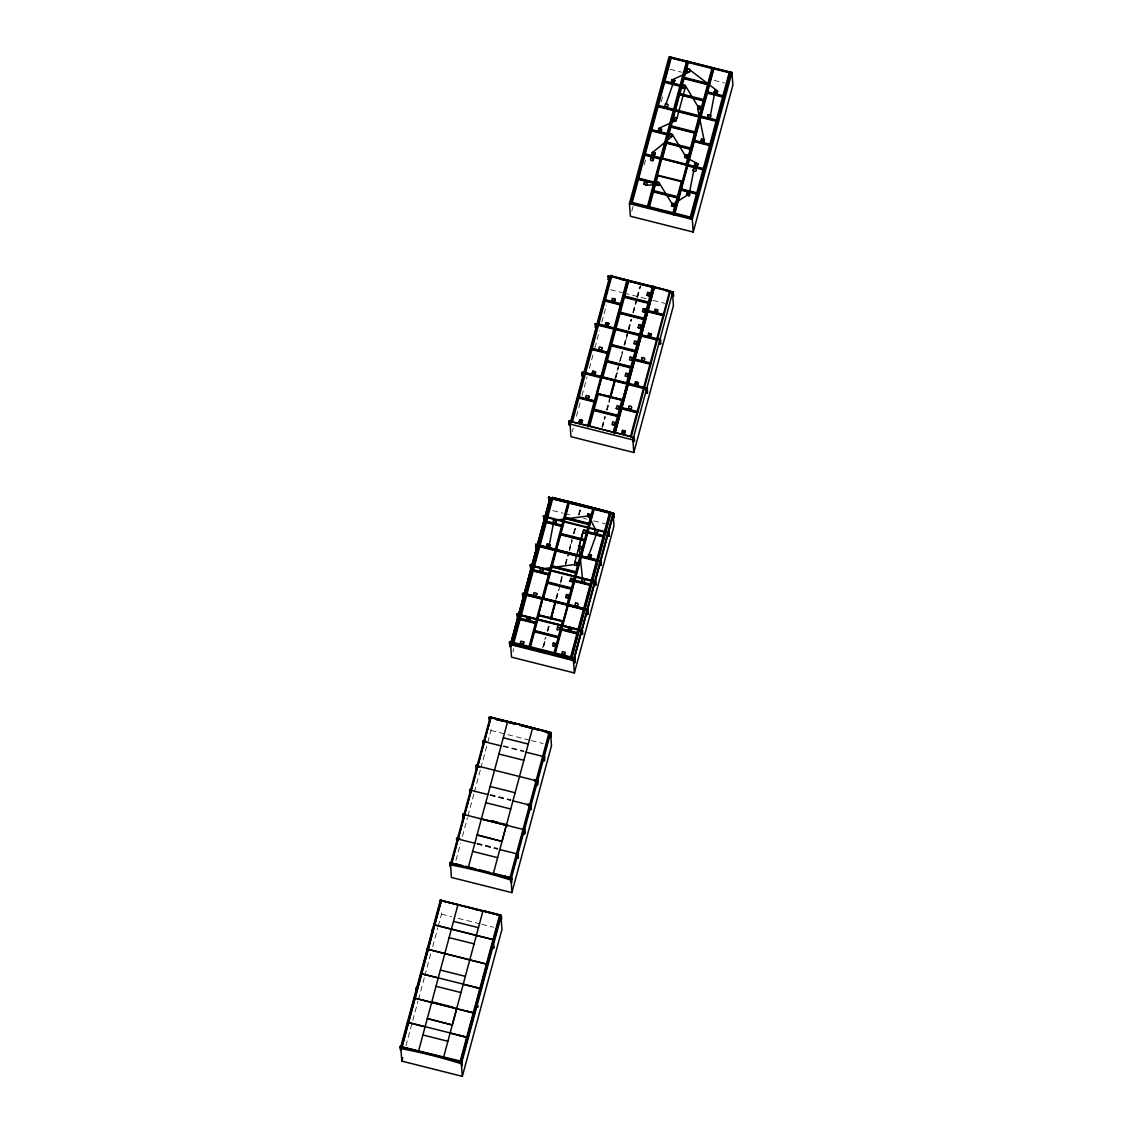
<?xml version="1.0" encoding="UTF-8"?>
<svg xmlns="http://www.w3.org/2000/svg" width="1133" height="1133" viewBox="0 0 1133 1133"><rect width="100%" height="100%" fill="white"/><g stroke="black" fill="none" stroke-linecap="round" stroke-linejoin="round"><path stroke-width="0.75" stroke-dasharray="5 3.75" d="M405.982 1045.745L417.95 1001.317M418.417 999.603L424.408 977.397M424.861 975.683L430.852 953.462M432.707 946.636L437.763 927.828M438.23 926.128L441.459 914.161L441.219 911.003M455.976 860.329L460.579 843.235M462.42 836.409L467.49 817.601M467.957 815.902L473.948 793.681M474.401 791.967L480.392 769.76M480.859 768.047L487.303 744.126M487.771 742.412L490.986 730.445L490.759 727.301M512.895 652.013L513.816 648.6M572.335 431.56L573.256 428.147M576.485 416.179L580.167 402.512M582.008 395.672L587.078 376.878M589.387 368.338L593.069 354.657M594.91 347.831L599.527 330.737M601.821 322.197L606.438 305.103M631.775 211.106L633.163 205.979M644.224 164.965L646.065 158.138M661.261 101.743L663.102 94.903M601.935 426.985L604.682 416.576M606.537 409.891L609.285 399.482M614.822 378.974L618.972 363.594M619.51 361.923L622.187 351.641M624.042 344.956L627.724 331.133M628.178 329.42L630.954 319.166M632.809 312.481L636.562 298.815M636.944 297.101L639.706 286.691M542.608 647.991L545.299 637.709M547.154 631.024L548.981 624.028M555.906 598.55L558.201 589.854M560.509 581.456L561.883 576.187M565.112 564.376L567.506 555.821M569.262 548.995L573.029 535.314M573.411 533.615L575.238 526.618M578.481 514.807L580.308 507.825M602.473 426.985L605.234 416.732L602.558 427.141M607.076 409.891L609.837 399.637L607.161 410.047M615.828 377.431L618.604 367.177M620.445 360.336L622.739 351.797L620.53 360.492M624.58 344.956L628.277 331.289L624.68 345.112M628.73 329.576L631.506 319.322M633.347 312.481L637.029 298.815M637.482 297.101L640.258 286.847M543.543 646.405L545.851 637.865M547.692 631.024L549.533 624.184M556.445 598.55L558.753 590.01M561.047 581.47L562.435 576.343L560.679 583.325M565.664 564.376L568.879 552.408M569.347 550.709L572.108 540.455L569.432 550.85M573.949 533.615L575.791 526.774L574.034 533.77M579.02 514.821L580.861 507.981M615.927 377.572L618.675 367.177M628.829 329.731L631.577 319.322M633.432 312.637L637.1 298.815M637.582 297.257L640.726 285.261M543.628 646.561L545.922 637.865M547.777 631.18L549.604 624.198M556.53 598.706L560.212 585.039M565.664 564.489L568.964 552.422M579.034 514.934L580.946 507.981M670.028 69.269L681.91 72.257M714.201 80.386L724.384 82.95M610.574 289.722L622.47 292.711M624.17 293.135L646.263 298.701M653.061 300.401L664.944 303.403M552.833 510.601L563.03 513.164M564.73 513.589L571.528 515.303M583.424 518.291L586.823 519.155M593.607 520.854L605.504 523.857M490.986 730.445L506.111 734.255M507.796 734.68L529.649 740.175M531.335 740.6L543.089 743.56M503.434 745.84L524.027 751.037M503.279 746.449L523.899 751.703M490.32 794.516L510.898 799.714M490.15 795.125L510.756 800.252M490.164 795.281L510.771 800.38M477.191 843.207L497.784 848.405M477.021 843.816L497.642 849.07M477.035 843.972L497.628 849.141M441.459 914.161L451.543 916.696M458.27 918.381L480.109 923.891M481.794 924.301L493.563 927.261"/><path stroke-width="1.5" d="M574.714 562.733L582.943 532.128M579.105 546.347L582.504 578.637M583.396 530.442L578.623 548.202M587.829 514.056L595.731 530.159M659.42 183.348L671.897 203.543M672.535 134.756L684.941 155.108M685.649 86.066L698.013 106.658M717.189 90.767L689.983 70.048M574.204 564.588L543.004 568.724M587.262 516.096L555.963 520.132M658.995 184.948L646.136 185.019M672.096 136.371L652.792 152.318M676.387 120.381L659.406 128.057M685.097 88.119L676.953 118.328M689.459 71.96L672.577 79.622M671.402 205.385L686.966 195.358M684.502 156.779L697.588 163.648M697.588 108.258L703.947 139.317M710.504 115.014L715.164 90.328M688.878 195.768L693.623 171.111M549.42 544.406L554.094 519.679M400.402 1050.079L400.133 1046.467L400.955 1050.22M416.151 991.672L415.91 987.99L416.675 987.608M582.631 377.034L582.065 372.049L585.421 372.913M607.954 276.211L611.14 277.528M449.886 863.134L450.042 862.369L453.469 863.247M456.811 839.666L456.599 838.023L460.026 838.902M463.015 814.443L463.156 813.678M469.728 789.333L470.209 793.128M476.129 765.766L476.285 765.002M482.7 741.421L482.856 740.656L486.284 741.534M509.453 642.241L509.638 641.547L575.012 658.018L574.856 658.755L509.482 642.312L574.884 658.684M517.087 613.916L516.903 614.624L582.277 631.067L582.461 630.359L517.059 613.987L517.356 617.867L518.617 618.179M543.5 515.94L544.406 520.047L543.5 515.94L543.316 516.648L608.69 533.091L608.874 532.383L608.52 536.178L608.478 531.717M599.484 510.176L613.944 513.787L548.4 497.812L613.774 514.269L613.959 513.561L614.228 517.498L612.967 517.186L613.449 515.303M568.893 421.108L634.268 437.55M581.909 372.814L585.294 373.578M461.499 1061.338L400.685 1046.609L401.833 1061.125L462.335 1076.35L501.961 929.386L501.126 918.339M432.452 928.805L432.013 932.884M440.142 900.253L500.956 914.982M490.745 718.01L490.037 717.826L450.41 864.805L451.118 864.975A121.613 26.668 15.1 0 1 510.218 879.845L510.926 880.015L550.553 733.051L551.502 745.67L511.875 892.634L451.359 877.424L450.495 863.134L449.957 863.828L456.854 864.21L450.424 863.502M463.071 815.222L463.624 814.457L463.737 818.663L463.524 814.514M469.629 790.876L469.558 789.956M476.2 766.531L479.443 766.829L476.511 766.744L476.101 765.681M482.757 742.186L483.309 741.421L483.494 743.829M517.059 614.213L582.447 630.585M530.258 565.225L595.675 581.371L595.944 585.322L594.683 584.996L594.712 582.589M548.57 497.33L555.269 499.016M457.166 843.009L456.967 838.845L457.151 841.253M476.653 765.823L476.696 768.769L476.752 765.766M489.456 718.563L489.711 717.699L489.824 721.919L489.258 716.934L551.02 732.485M568.879 420.98L569.106 424.719L570.381 424.96L569.517 425.385L569.488 421.193L569.687 425.357M608.577 276.211L608.846 279.823M536.405 549.406L536.348 544.945L536.575 549.363M544.109 516.166L544.463 518.135M549.193 497.345L549.477 501.211L549.349 496.736M422.991 966.477L400.884 1048.507L401.592 1048.691A121.613 26.668 15.1 0 1 460.678 1063.547L461.386 1063.731L501.013 916.767M423.912 963.064L440.043 903.256M582.15 376.34L581.923 372.601M596.411 325.837L596.539 327.635L595.363 327.338L595.137 323.599M609.512 277.557L608.718 278.01L609.483 279.978L608.223 279.667L609.427 279.879M401.379 1047.019L441.006 900.027M450.127 866.66L449.9 862.921M463.624 814.457L463.27 817.899M476.398 769.222L476.143 765.554M489.881 721.353L489.102 717.486M482.885 911.215L441.346 900.367L401.875 1047.019M511.011 646.348L510.147 646.787L510.091 642.326L510.218 646.801L509.765 646.037M523.191 598.408L524.055 597.969L522.78 597.728L522.54 593.734L587.914 610.177L588.154 614.171L586.979 613.888M535.994 548.74L535.739 544.732L601.127 561.175L601.368 565.183L600.193 564.885L600.617 562.903L599.839 563.597M545.058 517.696L544.817 518.064M401.592 1048.691L441.346 900.367M451.118 864.975L490.957 717.132L549.293 732.031M549.434 500.035L510.247 645.371L549.788 500.12M569.757 424.804L569.389 421.249M609.625 277.103L569.998 424.068L632.865 439.887L633.814 452.506L570.947 436.687L570.026 423.671M629.438 203.614L669.079 56.65L731.932 72.47L732.881 85.088L693.254 232.053L630.387 216.233L629.438 203.614L692.305 219.434L693.254 232.053M510.586 645.371L550.213 497.784L552.054 497.798L512.428 644.776L510.629 644.705L511.507 657.14L574.374 672.96L614.001 525.995L613.307 516.69M611.268 275.744L610.63 275.432L571.004 422.552L611.169 275.588M611.254 275.588L571.089 422.552M630.571 203.756L670.283 56.933M630.656 203.912L670.283 56.82M572.448 421.703L611.693 276.183M552.323 497.444L610.404 512.258L552.323 497.444L513.122 643.006M632.03 203.048L671.26 57.542M513.702 643.162L552.946 497.642M401.833 1061.125L402.753 1057.712M456.401 864.635L449.943 863.898M579.19 421.632L579.685 419.677L582.504 420.385L582.022 422.34L579.19 421.518L582.022 422.34M592.276 373.097L592.771 371.142L595.604 371.978L595.108 373.805L592.276 373.097L595.108 373.805M602.147 347.704L599.315 346.882L598.819 348.837C601.807 352.731 602.855 344.729 601.637 349.431M605.858 322.622L605.362 324.562L608.194 325.284C610.984 321.857 601.665 322.537 608.69 323.443M611.905 300.302L612.386 298.347L615.233 299.183L614.737 301.01C608.053 298.701 616.394 303.007 615.233 299.183M643.827 184.197L644.323 182.243L647.155 182.965L646.66 184.906L643.827 184.197L646.66 184.906M650.866 157.983L650.37 159.937C654.01 162.968 655.058 156.736 650.866 158.096M652.339 152.502L651.857 154.442L654.69 155.164L655.171 153.21L652.339 152.502L655.171 153.21M658.4 130.182L658.882 128.227C667.521 130.168 653.67 130.677 661.219 130.777M665.425 103.967L664.944 105.921C668.583 108.952 669.617 102.721 665.439 104.08M671.487 81.647L674.305 82.256L671.487 81.647L671.968 79.707L674.801 80.528L671.968 79.707M526.987 618.816L527.468 616.876L530.315 617.697L529.819 619.524L526.987 618.816L529.819 619.524M536.858 593.423L534.011 592.601L533.53 594.556C536.504 598.465 537.566 590.449 536.348 595.151M543.401 569.163L540.554 568.341L540.073 570.296C543.047 574.19 544.109 566.188 542.891 570.89M546.616 546.021L547.097 544.081L549.93 544.789L549.448 546.729C542.82 544.265 550.95 548.981 549.93 544.789M556.487 520.628L553.64 519.806L553.159 521.761C556.133 525.67 557.195 517.654 555.977 522.355M582.008 422.227L582.504 420.385L579.685 419.791M589.061 396.238C590.052 399.298 583.693 398.037 586.228 395.417L589.061 396.238L588.565 398.08M595.094 373.692L595.59 371.865L592.771 371.256M608.676 323.33L608.194 325.284M674.305 82.369L674.801 80.415M523.772 641.958C524.763 645.017 518.404 643.756 520.925 641.136L523.772 641.958L523.276 643.799M529.805 619.425L530.301 617.584M458.001 904.559L418.53 1051.212M587.928 424.988L594.301 401.365M594.471 400.714L600.844 377.105M601.014 376.453L607.387 352.845M607.557 352.193L613.93 328.57M614.1 327.919L620.473 304.31M620.643 303.658L627.016 280.049M588.409 425.951L627.654 280.148L611.069 275.985L627.654 280.148M647.354 206.9L653.727 183.277M653.897 182.64L660.256 159.017M660.596 157.799L666.955 134.19M667.139 133.538L673.498 109.929M673.682 109.278L680.041 85.655M680.225 85.003L686.584 61.394M588.296 426.886L628.39 280.035M529.182 646.433L535.555 622.824M535.725 622.173L542.098 598.564M542.268 597.912L548.641 574.289M548.811 573.638L555.184 550.029M555.354 549.378L561.727 525.769M561.897 525.117L568.256 501.494M647.793 208.231L687.405 61.111L647.864 208.231M568.908 501.749L529.663 647.41L568.893 501.891M589.811 425.456L593.848 410.514M594.174 409.31L598.196 394.369M602.926 376.85L606.948 361.909M607.274 360.705L611.296 345.763M611.636 344.545L615.658 329.618M615.984 328.4L620.006 313.459M620.346 312.241L624.368 297.313M624.694 296.095L628.716 281.154L652.381 287.102M530.442 646.759L534.464 631.817M534.79 630.599L538.812 615.672M543.543 598.153L547.565 583.212M547.905 581.994L551.927 567.067M552.253 565.849L556.275 550.907M556.615 549.689L560.637 534.762M560.962 533.544L564.985 518.602M565.325 517.399L569.347 502.457M649.393 206.801L653.415 191.874M653.755 190.656L657.933 175.162M662.493 158.195L666.53 143.268M666.855 142.05L671.033 126.542M671.203 125.89L675.395 110.397M675.565 109.745L679.588 94.804M679.913 93.6L684.105 78.092M684.275 77.441L688.453 61.947M656.644 185.019L657.381 182.158L659.264 182.625L658.528 185.5L656.644 185.019L658.528 185.5M670.481 133.552C667.153 140.322 676.16 133.963 670.495 133.666M674.107 120.268L674.843 117.393L676.741 117.988L675.99 120.735L674.107 120.268L675.99 120.735M685.437 85.57L684.7 88.431L682.817 87.963L683.553 85.088L685.437 85.57L683.553 85.202M687.901 68.943C684.799 72.215 690.804 73.957 689.785 69.425L687.901 68.943L689.785 69.425M609.766 397.924L614.355 380.688M550.369 619.057L555.524 600.263M610.305 397.938L614.907 380.844M550.907 619.057L555.524 601.977L551.006 619.213M610.375 397.938L615.46 379.286M616.352 408.517L617.074 405.656L618.972 406.124L618.236 408.999L616.338 408.418L618.236 408.999M625.827 373.196L625.104 376.071L626.988 376.538L627.724 373.678L625.841 373.309M630.189 357.051L629.452 359.912L631.336 360.393L632.072 357.518L630.189 357.164M640.782 325.228L640.046 328.088L638.162 327.621L638.899 324.746L640.796 325.327L638.899 324.746M642.524 311.462L643.247 308.601L645.144 309.068L644.408 311.943L642.524 311.462L644.408 311.943M646.872 295.316L647.609 292.441L649.492 292.923L648.756 295.784L646.858 295.203L648.756 295.784M553.343 643.105L552.621 645.966L554.504 646.447L555.241 643.572L553.343 643.105L555.241 643.572M557.705 626.96C554.377 633.729 563.384 627.356 557.705 627.073M565.721 597.36L566.458 594.499L568.341 594.967L567.605 597.842L565.721 597.36L567.605 597.842M570.069 581.215L570.805 578.34L572.689 578.821L571.967 581.682L570.069 581.102L571.967 581.682M575.167 562.195L574.431 565.07L576.315 565.537L577.051 562.676L575.167 562.195L577.051 562.676M579.515 546.049C576.187 552.819 585.194 546.446 579.529 546.163M583.877 529.89L583.141 532.765L585.025 533.232L585.761 530.371L583.877 530.003M588.225 513.745L587.489 516.606L589.387 517.087L590.109 514.212L588.239 513.858M671.572 206.022L672.308 203.161L674.192 203.742L673.455 206.503C668.612 205.215 676.274 207.92 674.192 203.742M685.408 154.555L684.672 157.416L686.556 157.898L687.306 155.136L685.423 154.669M697.744 108.966L698.48 106.091L700.364 106.573L699.628 109.434C694.798 108.017 702.333 111.119 700.364 106.573M499.667 915.252L482.984 910.833L443.527 1057.5M613.874 425.144L614.61 422.283L612.726 421.802L611.99 424.677L613.874 425.031M635.698 344.234L636.434 341.373L634.537 340.891L633.814 343.766L635.684 344.135M456.67 1008.738L452.294 1024.968L427.268 1018.525L450.608 1024.629M502.004 841.437L476.993 834.922L502.004 841.437L506.352 824.98M687.306 155.136L686.556 157.898M613.477 431.404L617.655 415.91M617.825 415.259L622.003 399.751M626.577 382.798L630.755 367.304M630.925 366.653L635.117 351.145M635.287 350.494L639.465 335M639.635 334.348L643.813 318.84M643.997 318.189L648.175 302.695M648.345 302.044L652.523 286.55M554.094 652.707L558.272 637.199M558.442 636.548L562.634 621.054M567.194 604.101L571.372 588.594M571.556 587.942L575.734 572.448M575.904 571.797L580.082 556.289M580.266 555.637L584.444 540.144M584.614 539.492L588.792 523.998M588.976 523.347L593.154 507.839M613.746 433.16L653.373 286.196L614.383 433.472M673.044 212.763L677.222 197.255M677.407 196.604L681.429 181.677M686.159 164.143L690.337 148.65M690.507 147.998L694.529 133.057M694.869 131.853L698.891 116.911M699.217 115.693L703.395 100.2M703.579 99.548L707.601 84.607M707.927 83.389L711.949 68.462M554.533 653.429L593.805 508.165M613.76 433.316L653.458 286.337M554.618 653.585L593.848 508.08M673.512 213.514L648.6 207.254L673.526 213.726L682.165 181.252M712.742 68.008L687.83 61.734L712.742 68.008L686.626 165.121L661.757 158.62L686.598 165.007M673.328 214.661L713.039 67.697M555.198 653.599L594.428 508.08M615.361 431.871L621.564 408.829L636.888 412.695M615.205 432.452L654.435 286.946M674.772 213.811L714.017 68.292M568.483 629.254C567.35 625.926 573.78 627.455 571.301 629.962L568.483 629.254L571.301 629.962M575.507 603.039L575.026 604.994C578.651 608.024 579.699 601.793 575.522 603.153M582.05 578.779L581.569 580.733C585.194 583.764 586.243 577.533 582.05 578.892M588.098 556.459L590.93 557.054L588.098 556.459L588.594 554.519L591.426 555.34L588.594 554.519M595.137 530.244L594.641 532.198C598.281 535.229 599.329 528.998 595.137 530.357M621.946 432.381L624.765 432.976L621.946 432.381L622.428 430.427L625.26 431.262L622.428 430.427M628.971 406.166L628.489 408.121C632.115 411.152 633.163 404.92 628.985 406.28M635.032 383.846L637.851 384.455L635.032 383.846L635.514 381.906L638.346 382.727L635.514 381.906M642.057 357.631L641.561 359.586C645.201 362.631 646.249 356.385 642.057 357.745M648.6 333.371L648.104 335.326L650.937 336.034L651.433 334.079L648.6 333.371L651.433 334.079M654.647 311.051L655.143 309.111L657.976 309.932L657.48 311.773L654.647 311.051L657.48 311.773M687.065 193.007C684.261 196.335 693.594 195.91 686.57 194.834C685.847 191.491 691.923 193.29 689.416 195.669M693.127 170.686L693.608 168.732C698.027 167.726 696.54 173.731 693.113 170.573L693.608 168.732M697.914 163.959C699.047 167.302 692.617 165.772 695.096 163.251L697.928 164.073L695.096 163.251M701.143 140.818L701.639 138.991L704.457 139.699L703.975 141.653L701.143 140.818L703.975 141.653M707.686 116.557L708.167 114.716L711 115.439L710.518 117.379L707.686 116.671L708.167 114.716M717.543 91.164L717.062 93.118L714.229 92.41L714.711 90.456L717.557 91.277L714.711 90.456M694.6 165.206L695.096 163.364M701.143 140.931L701.639 138.991M714.229 92.41L714.725 90.569M504.794 876.942L511.705 879.435L505.006 876.319M544.01 731.507L550.822 733.433M564.758 654.237L565.254 652.282L562.421 651.574L561.94 653.529L564.758 654.123M590.93 557.167L591.426 555.227M624.765 433.089L625.26 431.149M637.851 384.569L638.346 382.614M499.639 915.025L460.168 1061.465M549.264 731.805L509.907 878.075L451.6 863.417L490.957 717.132M460.678 1063.547L500.304 916.583M510.218 879.845L549.845 732.867A121.613 26.668 15.1 0 0 546.602 731.876M511.337 882.055L511.068 878.457L511.875 892.634M517.569 854.013L517.682 858.233L518.475 857.78L517.569 854.013L517.753 858.248M543.826 756.646L544.01 760.88L544.449 756.802M550.057 733.533L550.411 737.158L551.12 736.677L550.326 737.13L550.128 733.547M570.678 656.871L577.037 633.262M577.221 632.611L583.58 609.002M583.764 608.35L590.123 584.727M590.307 584.076L596.666 560.467M596.85 559.815L603.209 536.206M603.379 535.555L609.752 511.932M630.684 435.738L637.043 412.115M637.228 411.477L643.586 387.854M643.771 387.203L650.13 363.594M650.314 362.942L656.673 339.319M656.843 338.682L663.216 315.059M663.386 314.408L669.759 290.799M501.338 915.733L440.298 900.48M610.347 512.229L571.145 657.848L610.39 512.045M518.362 853.56L518.291 855.018M524.933 829.214L524.834 830.758M527.794 805.195L531.094 806.455L531.49 804.883L528.063 804.019M544.279 757.694L544.619 756.193M547.31 732.782L550.61 734.042L551.02 732.47M461.414 1061.309L462.151 1065.686L461.882 1062.088L400.119 1046.552M477.29 1007.053L477.12 1003.385L477.914 1007.209L477.531 1006.458M501.367 915.648L501.607 919.33L501.225 918.58M537.977 781.997L534.663 780.793L537.651 782.124L538.048 780.538L534.62 779.674M631.039 437.635L670.58 290.515M690.096 217.663L696.469 194.04M696.639 193.389L703.012 169.766M703.338 168.562L709.711 144.939M709.881 144.288L716.254 120.679M716.424 120.027L722.797 96.404M722.967 95.767L729.34 72.144M524.239 833.888L525.032 833.435L524.126 829.668L524.466 833.378M537.594 784.687L537.906 781.09M543.925 760.866L544.152 760.356M530.881 809.571L530.527 805.945L530.881 809.571L531.349 805.436L527.893 804.628M574.374 672.96L573.44 660.567L571.528 659.633L611.154 512.668A180.798 39.641 15.1 0 0 553.683 498.152M730.247 72.016L690.62 218.995L730.233 71.903M730.714 72.03L691.172 219.151L730.799 72.172M632.865 439.887L672.492 292.923L673.441 305.542L633.814 452.506M692.305 219.434L731.932 72.47M573.496 661.275L612.698 515.94M613.548 512.881L613.704 517.285M646.716 389.044L646.83 393.179L646.164 390.588M659.916 340.042L659.972 344.163L659.505 343.398L660.766 343.71L660.511 340.042M586.837 611.99L586.852 614.341M607.855 534.153L608.534 533.516L607.755 534.209M646.688 390.8C644.096 392.344 649.053 393.25 646.348 392.485M659.902 341.812L659.364 341.599M613.052 516.039L573.496 661.19M633.446 437.933L633.786 441.558L633.744 439.122L632.95 439.576M647.297 389.256L647.439 388.492M574.219 658.457L574.417 662.947L573.709 662.777L575.111 662.55L574.87 658.556M582.461 630.359L582.73 634.31L581.47 633.998L582.348 633.559L581.81 630.288M587.177 610.701L587.461 614.582L586.752 614.398L588.183 614.1M587.9 610.39L588.055 609.625L522.681 593.168L522.497 593.862L587.928 610.305M594.683 584.996L595.561 584.571L595.122 581.243M594.542 583.198L595.321 582.518M595.675 581.371L595.491 582.079L530.102 565.622L530.286 564.928L530.57 568.879L531.816 569.191L531.674 567.151M613.604 514.694L612.826 515.303M633.885 440.921L633.602 437.324M659.972 344.163L659.859 339.942M673.129 295.331L672.86 291.733L673.073 295.897M646.83 393.179L646.646 388.945M574.502 662.323L574.134 659.08M600.759 564.942L599.966 565.395L601.368 565.183M673.214 295.359L672.336 295.798L673.625 296.025L672.436 295.741L672.308 293.929M674.291 79.99L666.062 103.896M550.61 734.042L545.993 732.017M537.821 781.501L534.549 780.226M531.094 806.455L527.851 805.11M511.564 878.868L504.964 876.333M511.719 879.364L511.804 877.905L492.926 873.161M654.874 152.898L652.75 160.773M597.714 530.598L589.146 554.419M489.64 718.053L496.112 718.804M671.104 58.109L686.428 61.961M713.861 68.858L729.185 72.724M688.298 62.513L712.544 68.617M683.681 77.299L708.522 83.545M683.95 78.659L708.182 84.763M714.215 92.297L717.062 93.118M664.901 81.137L680.806 85.159M707.643 91.9L723.562 95.908M664.108 81.59L680.664 85.867M723.406 96.489L706.85 92.354L723.421 96.617M664.561 82.369L679.885 86.235M707.318 93.118L722.642 96.985M679.333 93.444L704.159 99.69M679.177 94.025L704.046 100.511L679.134 94.251M679.007 94.676L703.239 100.766M700.364 106.686L698.48 106.091M658.358 105.411L674.262 109.419M674.971 109.604L699.812 115.849M701.1 116.161L717.019 120.169M657.565 105.865L674.163 110.241L657.579 106.063M700.321 116.826L716.892 120.792M674.801 110.255L699.698 116.671L674.786 110.397M700.336 116.671L716.863 120.749M658.032 106.629L673.342 110.496M675.24 110.963L699.472 117.067M700.775 117.393L716.098 121.245M670.623 125.749L695.45 131.995M670.41 126.344L695.336 132.816L670.424 126.542M670.878 127.108L695.124 133.227M651.815 129.672L667.719 133.68M694.557 140.421L710.476 144.443M651.022 130.125L667.578 134.402M710.334 145.151L693.764 140.874L710.32 145.01M651.489 130.904L666.813 134.756M694.232 141.653L709.555 145.52M666.261 141.894L691.102 148.154M666.062 142.489L690.988 148.961L666.105 142.475M665.935 143.126L690.181 149.23M661.913 158.053L686.74 164.299M645.272 153.932L661.176 157.954M688.014 164.696L703.933 168.704M644.479 154.385L661.063 158.563M703.805 169.313L687.221 165.149L703.777 169.284M644.946 155.164L660.851 159.172M687.689 165.914L703.593 169.922M657.777 175.714L682.009 181.832M659.279 182.739L657.381 182.158M638.729 178.207L654.053 182.073M681.471 188.956L696.795 192.822M654.492 182.937L637.936 178.66L654.477 183.008M697.248 193.686L680.678 189.409L697.234 193.545M638.403 179.425L654.308 183.447M681.145 190.188L697.064 194.196M653.16 190.514L677.987 196.76M653.005 191.08L677.874 197.567L652.976 191.307M652.835 191.732L677.067 197.836M632.186 202.467L647.51 206.333M648.798 206.659L673.639 212.905M674.928 213.216L690.252 217.083M631.393 202.92L647.991 207.297L631.449 203.048M690.719 217.848L674.135 213.67L690.691 217.805M653.812 286.734L670.41 291.11L653.826 286.946M611.537 276.749L626.861 280.616M669.603 291.365L654.279 287.513L648.062 310.541L663.98 314.563M619.68 279.001L656.559 288.292M664.944 290.388L673.314 292.597M668.286 291.464L673.342 292.654M651.376 287.626L654.718 288.476M669.815 292.272L673.158 293.135L673.342 292.427L673.597 296.11M672.365 293.376L672.209 293.985M608.931 279.185L608.747 275.602M649.506 293.036L647.609 292.441M624.113 295.94L648.94 302.185M623.901 296.534L648.798 302.908M623.773 297.172L648.019 303.262M645.144 309.182L643.247 308.601M605.319 299.792L621.238 303.8M621.096 304.522L604.526 300.245L621.082 304.38M647.269 310.994L663.825 315.13M663.867 315.385L647.325 310.98M604.994 301.024L620.317 304.876M663.06 315.64L647.736 311.773L641.519 334.816L657.437 338.824M619.751 312.099L644.578 318.345M619.595 312.666L644.479 319.166L619.567 312.892M619.425 313.317L643.671 319.421M640.046 328.088L638.162 327.621M598.635 323.911L595.094 323.741L614.568 328.683M638.87 334.008L642.213 334.858M657.31 338.654L660.652 339.518L660.497 340.254L640.726 335.269L657.282 339.404M598.776 324.052L614.695 328.074M615.403 328.244L640.23 334.49M598.451 325.284L613.774 329.151M615.063 329.476L639.309 335.566M656.517 339.9L641.193 336.034L634.99 359.076L650.894 363.084M596.51 325.78L596.34 326.389M595.816 326.177L596.482 328.188L595.746 323.811L595.845 328.032L595.93 325.723M595.391 327.267L596.638 327.579M659.562 343.497L660.737 343.795M611.041 344.404L635.882 350.649M610.843 344.998L635.769 351.471L610.885 344.97M610.715 345.622L634.962 351.726M592.233 348.327L608.152 352.335M607.996 352.915L591.44 348.78L608.01 353.057M634.183 359.529L650.753 363.806M591.908 349.545L607.231 353.411M649.974 364.16L634.65 360.308L628.447 383.336L644.351 387.359M606.693 360.549L631.52 366.795M631.393 367.404L606.481 361.144L631.364 367.375M606.353 361.781L630.599 367.871M602.331 376.708L627.172 382.954M585.69 372.587L601.609 376.595M600.504 376.68L629.013 383.875M644.096 387.642L647.453 388.506M601.481 377.218L584.897 373.04L601.453 377.176M627.016 383.662L602.133 377.289L627.016 383.521M627.654 383.79L644.224 387.968M600.348 377.289L628.872 384.54M643.926 388.265L647.311 389.171L647.538 392.783M585.364 373.819L600.688 377.671M643.431 388.435L628.107 384.569L621.904 407.611L637.808 411.619M583.297 374.782L582.504 375.235L583.212 377.091M597.601 394.227L621.847 400.331M579.147 396.847L595.066 400.87M594.924 401.578L578.354 397.301L594.91 401.436M621.111 408.064L637.695 412.44L621.153 408.036M578.821 398.08L594.145 401.946M593.579 409.155L618.42 415.4M618.292 416.023L593.38 409.749L618.264 415.981M593.253 410.387L617.499 416.477M571.825 421.773L588.395 425.739M589.018 425.895L613.944 432.381M614.568 432.324L631.138 436.502M633.177 439.066L633.659 441.445M570.083 423.77L569.616 422.991L570.281 425.017M633.248 440.765L634.508 441.091L634.253 437.423M558.611 499.936L568.681 502.401M572.023 503.321L582.093 505.771M585.435 506.692L595.505 509.142M564.73 517.243L589.557 523.488M589.429 524.097L564.531 517.838L589.415 524.211M564.404 518.475L588.636 524.565M543.486 516.011L608.874 532.609M608.761 535.583L607.897 536.008L609.157 536.334L608.874 532.383M546.573 521.251L562.492 525.259M588.055 531.689L603.974 535.697M545.794 521.916L562.379 526.08M545.78 521.704L562.336 525.981M587.262 532.142L603.861 536.518L587.291 532.34M546.248 522.469L561.571 526.335M587.73 532.907L603.053 536.773M560.382 533.388L585.209 539.648M585.081 540.257L560.169 533.983L585.039 540.427M560.042 534.62L584.288 540.724M549.944 544.902L547.097 544.081M540.03 545.511L580.847 555.793M581.526 555.949L597.431 559.957M597.289 560.679L539.237 545.964L597.275 560.538M600.306 561.685L600.603 565.551L600.476 561.076M539.705 546.743L555.028 550.596M555.694 550.765L579.926 556.87M581.187 557.181L596.51 561.033M600.391 563.427L600.065 565.339M536.971 547.692L536.56 547.027M551.672 565.693L576.499 571.938M576.329 572.59L551.459 566.288L576.343 572.519M551.332 566.925L575.578 573.015M530.995 564.531L531.193 569.035M595.193 580.677L595.561 584.571M530.258 565.098L595.661 581.597M531.136 566.939L531.759 569.092M572.703 578.935L570.805 578.34M533.487 569.786L549.406 573.794M574.983 580.209L590.888 584.231M532.694 570.239L549.293 574.615L532.708 570.437M574.176 580.677L590.775 585.053L574.204 580.875M533.161 571.004L548.485 574.87M574.643 581.441L589.967 585.308M547.31 581.852L572.137 588.098M547.112 582.447L571.995 588.806M546.984 583.07L571.216 589.174M568.355 595.08L566.458 594.499M526.944 594.046L567.789 604.243M568.44 604.484L584.345 608.492M542.749 598.875L567.661 604.852M526.618 595.264L541.942 599.13M568.1 605.702L583.424 609.568M586.752 614.398L587.177 612.415M522.809 597.658L524.055 597.969M538.232 615.531L562.478 621.62M518.645 615.757L518.064 617.386M581.895 632.016L581.47 633.998M518.475 616.38L518.532 615.729M520.401 618.306L536.32 622.314M561.897 628.744L577.802 632.752M536.192 622.938L519.608 618.76L536.206 623.136M561.104 629.197L577.688 633.574L561.147 629.183M520.075 619.539L535.399 623.405M561.557 629.976L576.881 633.829M534.209 630.458L559.036 636.704M533.997 631.053L558.881 637.27M558.923 637.525L534.054 631.024M533.87 631.676L558.116 637.78M510.884 644.55L510.714 645.159M510.303 644.479L573.44 660.567L613.066 513.589L611.154 512.668M574.19 660.893L573.709 662.777M573.567 660.893L574.36 660.284L573.935 662.253M530.286 727.839L519.99 725.247L530.258 727.896M533.714 728.703L544.01 731.295M550.865 733.023L547.437 732.159L550.879 733.15L551.105 736.762M502.84 721.07L495.985 719.342L516.563 724.384L506.239 721.848M533.7 728.76L538.869 730.134M482.672 741.35L486.156 742.2M483.154 742.044L483.253 744.423M483.494 745.089L482.715 741.209M534.493 780.354L537.92 781.218M527.907 804.77L531.363 805.563M470.464 793.709L469.586 789.899M500.913 823.195L507.768 824.923M480.151 818.607L507.641 825.589L480.165 818.762M524.735 829.908L524.324 833.916M457.335 842.4L456.472 838.703M456.896 864.097L462.052 865.4M465.479 866.249L475.775 868.855M479.202 869.705L489.498 872.311M449.858 863.049L511.663 878.585M440.213 900.353L440.482 903.95M441.36 900.593L458.015 904.771M497.996 914.841L482.984 910.833M433.741 924.613L494.087 939.795M493.124 943.747L493.322 947.896M493.053 944.299L493.846 948.123L493.577 944.511M427.155 949.029L487.516 964.367L427.169 949.185M438.287 977.963L421.603 973.842M420.57 973.459L480.944 988.557M475.902 987.523L480.93 988.783M432.608 1002.025L452.718 1007.11M473.353 1012.845L456.641 1008.809M413.984 997.876L474.373 1013.114M430.767 1002.238L457.59 1008.993M465.975 1011.089L474.359 1012.973M467.773 1037.389L407.427 1022.207M456.741 1034.826L467.759 1037.616M729.978 72.257L713.408 68.292M713.592 67.853L673.965 214.817L713.507 67.81M688.043 61.423L648.416 208.245M687.221 61.508L670.665 57.542M684.7 88.431L682.817 87.963M680.65 85.726L664.15 81.576M682.222 181.209L657.324 175.162M670.835 57.089L631.123 203.912M667.578 134.261L651.064 130.111M672.436 293.475L672.563 295.274M661.035 158.521L644.493 154.598M650.739 363.665L634.239 359.515M644.195 387.925L627.696 383.775M633.05 439.519L633.092 441.388M614.539 328.641L597.997 324.718M607.968 275.985L608.223 279.667M607.84 533.926L607.996 535.951M587.262 610.078L587.616 614.044M582.348 633.559L581.98 629.665L582.206 634.098M571.981 588.664L547.154 582.419M549.902 499.228L550.043 501.268L548.854 501.055L548.584 497.104M544.477 756.745L544.704 760.484M542.721 756.377L526.066 752.185M537.439 785.226L537.254 780.991L537.368 785.211M532.623 727.839L493.252 873.883M536.164 780.708L477.857 766.05M528.247 744.069L503.264 737.781M517.979 618.023L517.781 613.519L517.923 617.924M529.593 805.053L512.937 800.861M523.871 760.3L498.888 754.011M510.771 644.521L510.445 646.292M509.496 642.099L509.737 646.107M523.035 829.398L464.728 814.726M515.118 792.746L490.136 786.458M507.641 721.551L468.255 867.609M516.464 853.744L499.809 849.552M510.742 808.976L485.76 802.688M511.663 878.457L511.889 882.196M501.069 745.896L484.414 741.704M511.011 878.358L511.195 882.593M497.628 857.667L472.631 851.379M500.786 915.124L461.258 1062.074L400.756 1046.864L440.44 899.942M500.814 915.521L500.984 919.175M487.955 794.573L471.286 790.381M494.101 939.951L433.755 924.769M474.826 843.264L458.157 839.071M470.195 790.112L470.365 793.766M478.523 927.672L453.54 921.384M479.91 988.514L463.255 984.322M474.146 943.902L449.164 937.614M463.015 814.23L463.255 817.969M465.394 976.363L440.411 970.075M466.739 1037.346L450.084 1033.154M461.018 992.579L436.035 986.305M461.896 1062.003L462.165 1065.615M461.188 1061.819L462.335 1076.35M447.889 1041.269L422.906 1034.981M431.659 1002.521L415.018 998.258M425.102 1026.866L408.432 1022.674M416.604 987.594L416.859 990.015M400.827 1046.071L401.096 1048.492M512.428 644.776A180.798 39.641 15.1 0 1 571.528 659.633M497.189 719.285A121.613 26.668 15.1 0 1 500.446 719.951M502.075 720.305A121.613 26.668 15.1 0 1 544.973 731.38M475.676 909.53A121.613 26.668 15.1 0 1 478.99 910.408M535.895 544.18L535.697 544.86L601.127 561.302L535.895 544.18M523.134 593.947L523.262 598.422L523.134 593.947M523.276 595.774L523.843 598.493L523.276 595.774M500.262 914.94L460.635 1061.904L500.262 914.954M581.555 631.591L581.965 632.341L581.555 631.591M708.366 84.253L683.482 77.894L708.352 84.338M653.174 286.649L628.263 280.389L653.174 286.649M640.103 335.113L615.191 328.839L640.074 335.071M622.64 399.864L597.728 393.604L622.64 399.864M563.271 621.167L538.359 614.893L563.271 621.167M497.472 822.317L492.331 821.014L497.472 822.331"/></g></svg>
